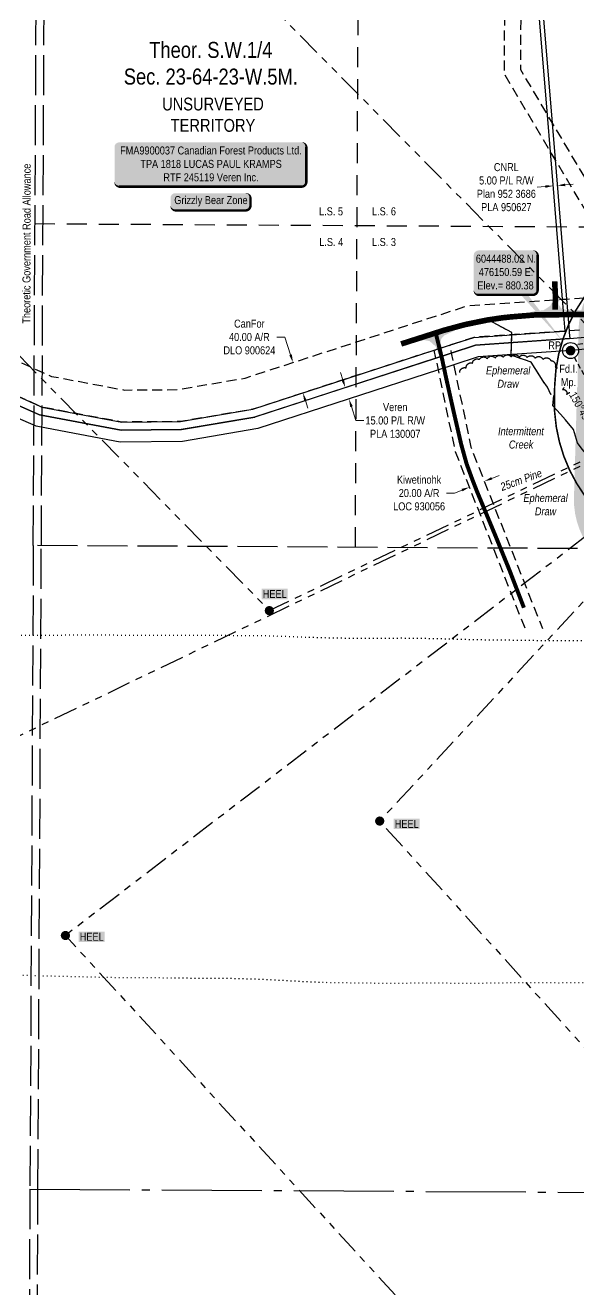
# Model space of a CAD drawing. Header units: inches. Extents: x 464475 to 485921, y 6038951 to 6050475.
# Drawn here: x 475469 to 476161, y 6043315 to 6044894 of the extents above; entities that cross this region are included whole.
import ezdxf
from ezdxf.enums import TextEntityAlignment as Align

# ---------------------------------------------------------------- set-up
doc = ezdxf.new("R2010")
doc.units = ezdxf.units.IN
doc.header["$LTSCALE"] = 5
for name, pattern in [('0', [1, 1, 0]), ('foc-ACCESSROAD', [3.75, 2.5, -1.25]), ('foc-BUFFER', [16.75, 15, -1.75]), ('foc-DOT', [1, 0.2, -0.8]), ('foc-DRILLPATH', [14.75, 6, -1.75, 1.75, -1.75, 1.75, -1.75]), ('foc-LSD', [8, 5, -3]), ('foc-QUARTERLINE', [33, 25, -3, 2, -3]), ('foc-TIELINE', [1.875, 1.25, -0.625]), ('foc-TOPO-ephemeral', [6.25, 3.125, -0.625, 0.625, -0.625, 0.625, -0.625]), ('foc-UNSURVEYED', [12.5, 10, -2.5]), ('UG_PIPE', [1.875, 1.25, -0.625])]:
    doc.linetypes.add(name, pattern=pattern)
for name, color, linetype in [('35', 37, 'Continuous'), ('AS-DRILL', 8, 'foc-DOT'), ('AS-PIPE-UG', 44, 'UG_PIPE'), ('AS-ROADS', 254, 'Continuous'), ('AS-SURFACE IMPACT', 7, 'Continuous'), ('AS-WILDLIFE-BLOCK', 131, 'Continuous'), ('AUX-BUFFER', 7, 'foc-BUFFER'), ('C-RW', 13, 'Continuous'), ('C-SYMBOL', 7, 'Continuous'), ('DETAIL-T', 7, 'Continuous'), ('F-AR', 190, 'foc-ACCESSROAD'), ('F-RW', 190, 'Continuous'), ('L-BD', 7, 'Continuous'), ('L-MON', 1, 'Continuous'), ('L-QSEC', 8, 'foc-QUARTERLINE'), ('L-ROAD-T', 7, 'Continuous'), ('L-SECTION-LSD', 7, 'foc-LSD'), ('L-TIE', 7, 'foc-TIELINE'), ('L-UNS-T', 3, 'Continuous'), ('L-USEC', 7, 'foc-UNSURVEYED'), ('P-BUFFER-H 30m', 51, 'Continuous'), ('P-PDRILLPATH', 12, 'foc-DRILLPATH'), ('T-BUSH', 110, '0'), ('T-BUSH-T', 110, 'Continuous'), ('T-CREEK', 160, 'Continuous'), ('T-DRAW', 143, 'foc-TOPO-ephemeral'), ('T-WATER-T', 170, 'Continuous')]:
    doc.layers.add(name, color=color, linetype=linetype)
doc.layers.add('C-RW-T', color=13, linetype='Continuous', lineweight=9)
doc.layers.add('F-AR-T', color=190, linetype='Continuous', lineweight=9)
doc.styles.add('100L', font='ARIALN.TTF', dxfattribs={"height": 11})
doc.styles.add('175L', font='ARIALN.TTF', dxfattribs={"height": 20})
doc.styles.add('80', font='ARIALN.TTF', dxfattribs={"height": 10})
doc.styles.add('80CG', font='ARIALN.TTF', dxfattribs={"height": 10})
doc.styles.add('80L', font='ARIALN.TTF', dxfattribs={"height": 10})
doc.styles.add('foc-LtypeFont', font='ARIALN.TTF', dxfattribs={"height": 7.349999999999999})
doc.linetypes.add('foc-TOPO-flowdirection-NOLINE', pattern='A,0,[">",foc-LtypeFont,S=0.3,R=0,X=0,Y=-0.945],-20,[">",foc-LtypeFont,S=0.3,R=0,X=0,Y=-0.945],0', length=20)
doc.dimstyles.new('Compass 5 000', dxfattribs={"dimscale": 5, "dimtxt": 9, "dimasz": 2, "dimexe": 0.2, "dimexo": 0.0625, "dimgap": 0.5, "dimtad": 0, "dimtih": 1, "dimtoh": 1, "dimzin": 0, "dimdsep": 46, "dimtxsty": '80CG', "dimcen": 0.1, "dimse1": 1, "dimse2": 1, "dimclrd": 256, "dimclrt": 256, "dimaunit": 1, "dimadec": 4, "dimazin": 0, "dimtfac": 0.06, "dimtofl": 0, "dimtmove": 0, "dimatfit": 1, "dimfxl": 0.2, "dimtolj": 1, "dimtzin": 0, "dimlwd": -1, "dimarcsym": 0})

# ---------------------------------------------------------------- blocks, each defined once
blk = doc.blocks.new('fdia')
at = {"color": 255, "const_width": 1}
blk.add_lwpolyline([(-0.5, 0, 1), (0.5, 0, 1)], format="xyb", close=True, dxfattribs=at)
blk = doc.blocks.new('Fdiaa')
blk.add_blockref('fdia', (0, 0))
blk = doc.blocks.new('fdib')
at = {"color": 1, "const_width": 1.6}
blk.add_lwpolyline([(-0.3999999999996362, 0, 0.9999999999999998), (0.3999999999996362, 0, 1)], format="xyb", close=True, dxfattribs=at)
at = {"color": 1}
blk.add_circle((0, 0), 0.8, dxfattribs=at)
blk = doc.blocks.new('Fdibb')
blk.add_blockref('fdib', (0, 0))
blk = doc.blocks.new('fdicc')
for name in ['Fdibb', 'Fdiaa']:
    blk.add_blockref(name, (0, 0))
blk = doc.blocks.new('FDI')
blk.add_blockref('fdicc', (0, 0))
blk = doc.blocks.new('*D370')
at = {"layer": 'C-RW-T', "transparency": 16777216}
for p, q in [((475865.8187443346, 6044451.309579968), (475862.7292954696, 6044460.820379392)), ((475876.6343859127, 6044418.013868597), (475882.2711579676, 6044400.661191546)), ((475882.2711579676, 6044400.661191546), (475892.2711579674, 6044400.661191546))]:
    blk.add_line(p, q, dxfattribs=at)
for points in [[(475867.4038775719, 6044451.824488112), (475864.2336110973, 6044450.794671823), (475868.9081931997, 6044441.798780542)], [(475878.21951915, 6044418.528776742), (475875.0492526754, 6044417.498960453), (475873.5449370474, 6044427.524668023)]]:
    blk.add_solid(points, dxfattribs=at)
at = {"layer": 'C-RW-T', "transparency": 16777216, "insert": (475931.3571061254, 6044400.661191545), "char_height": 10, "attachment_point": 5, "style": '80CG'}
blk.add_mtext('\\A1;Veren\\P15.00 P/L R/W\\PPLA 130007', dxfattribs=at)
blk = doc.blocks.new('*U505')
h = blk.add_hatch(color=255)
edge = h.paths.add_edge_path()
edge.add_line((-114, -28.5), (114, -28.5))
edge.add_arc((114, -22.5), 6, 270, 360)
edge.add_line((120, -22.5), (120, 21))
edge.add_arc((114, 21), 6, 0, 90)
edge.add_line((114, 27), (-114, 27))
edge.add_arc((-114, 21), 6, 90, 180)
edge.add_line((-120, 21), (-120, -22.5))
edge.add_arc((-114, -22.5), 6, 180, 270)
at = {"color": 44, "flags": 128}
blk.add_lwpolyline([(-114, -28.5, 3, 3, 0), (114, -28.5, 3, 3, 0.414213562373095), (120, -22.5, 3, 3, 0), (120, 21, 3, 0, 0.414213562373095), (114, 27, 0, 0, 0), (-114, 27, 0, 0, 0.414213562373095), (-120, 21, 0, 0, 0), (-120, -22.5, 0, 3, 0.414213562373095)], format="xyseb", close=True, dxfattribs=at)
at = {"color": 44, "style": '80'}
blk.add_attdef('ENTER_TEXT_001', (-35.34788540245567, -4.996589358799453), '', height=10, dxfattribs=at)
blk = doc.blocks.new('*D372')
at = {"layer": 'F-AR-T', "transparency": 16777216}
for p, q in [((475793.2504371759, 6044504.937605921), (475783.2504371761, 6044504.937605921)), ((475800.4932194056, 6044482.638010148), (475793.2504371759, 6044504.937605921)), ((475819.0220148764, 6044425.59022988), (475822.1111062968, 6044416.079314351))]:
    blk.add_line(p, q, dxfattribs=at)
for points in [[(475802.078371994, 6044483.152858717), (475798.9080668178, 6044482.123161578), (475803.5823108261, 6044473.127094619)], [(475820.6071674647, 6044426.105078449), (475817.4368622885, 6044425.07538131), (475815.9329234562, 6044435.101145409)]]:
    blk.add_solid(points, dxfattribs=at)
at = {"layer": 'F-AR-T', "transparency": 16777216, "insert": (475748.9803143926, 6044504.937605922), "char_height": 10, "attachment_point": 5, "style": '80CG'}
blk.add_mtext('\\A1;CanFor\\P40.00 A/R\\PDLO 900624', dxfattribs=at)
blk = doc.blocks.new('*D373')
at = {"layer": 'F-AR-T', "transparency": 16777216}
for p, q in [((476052.0979550732, 6044328.396860996), (476061.3993410673, 6044332.068947405)), ((476005.5054343622, 6044310.002638662), (475995.505434362, 6044310.002638662)), ((476014.89123144, 6044313.708049651), (476005.5054343622, 6044310.002638662))]:
    blk.add_line(p, q, dxfattribs=at)
for points in [[(476051.4859406718, 6044329.947091995), (476052.7099694747, 6044326.846629998), (476042.7965690787, 6044324.724774589)], [(476014.2792170385, 6044315.25828065), (476015.5032458415, 6044312.157818652), (476024.1926174345, 6044317.380136059)]]:
    blk.add_solid(points, dxfattribs=at)
at = {"layer": 'F-AR-T', "transparency": 16777216, "insert": (475961.2046158083, 6044310.002638662), "char_height": 10, "attachment_point": 5, "style": '80CG'}
blk.add_mtext('\\A1;Kiwetinohk\\P20.00 A/R\\PLOC 930056', dxfattribs=at)
blk = doc.blocks.new('*D375')
at = {"layer": 'F-AR-T', "transparency": 16777216}
for p, q in [((476118.9932649586, 6044692.950359141), (476109.026880845, 6044692.131098681)), ((476143.9098221657, 6044694.998559358), (476153.8762062793, 6044695.817819817))]:
    blk.add_line(p, q, dxfattribs=at)
for points in [[(476118.8567215487, 6044694.61142316), (476119.1298083686, 6044691.289295122), (476128.9596490721, 6044693.7696196)], [(476143.7732787558, 6044696.659623377), (476144.0463655757, 6044693.337495339), (476133.9434380522, 6044694.179298898)]]:
    blk.add_solid(points, dxfattribs=at)
at = {"layer": 'F-AR-T', "transparency": 16777216, "insert": (476070.2922287303, 6044692.13109868), "char_height": 10, "attachment_point": 5, "style": '80CG'}
blk.add_mtext('\\A1;CNRL\\P5.00 P/L R/W\\PPlan 952 3686\\PPLA 950627', dxfattribs=at)
blk = doc.blocks.new('*U507')
h = blk.add_hatch(color=255)
edge = h.paths.add_edge_path()
edge.add_line((-43.99999999999999, -11.5), (43.99999999999999, -11.5))
edge.add_arc((43.99999999999999, -5.5), 6, 270, 360)
edge.add_line((49.99999999999999, -5.5), (49.99999999999999, 4))
edge.add_arc((43.99999999999999, 4), 6, 0, 90)
edge.add_line((43.99999999999999, 10), (-43.99999999999999, 10))
edge.add_arc((-43.99999999999999, 4), 6, 90, 180)
edge.add_line((-49.99999999999999, 4), (-49.99999999999999, -5.5))
edge.add_arc((-43.99999999999999, -5.5), 6, 180, 270)
at = {"color": 131, "flags": 128}
blk.add_lwpolyline([(-43.99999999999999, -11.5, 3, 3, 0), (43.99999999999999, -11.5, 3, 3, 0.414213562373095), (49.99999999999999, -5.5, 3, 3, 0), (49.99999999999999, 4, 3, 0, 0.414213562373095), (43.99999999999999, 10, 0, 0, 0), (-43.99999999999999, 10, 0, 0, 0.414213562373095), (-49.99999999999999, 4, 0, 0, 0), (-49.99999999999999, -5.5, 0, 3, 0.414213562373095)], format="xyseb", close=True, dxfattribs=at)
at = {"color": 131, "style": '80'}
blk.add_attdef('ENTER_TEXT_001', (-35.34788540245567, -4.996589358799453), '', height=10, dxfattribs=at)
blk = doc.blocks.new('*U453')
at = {"layer": '35', "color": 3}
blk.add_circle((0, 0), 10, dxfattribs=at)
at = {"layer": '35', "color": 3, "style": '80'}
blk.add_attdef('RP_001', (-27.8237004222448, 1.426342296129985), '', height=10, dxfattribs=at)
blk = doc.blocks.new('*U499')
h = blk.add_hatch(color=254)
edge = h.paths.add_edge_path()
edge.add_line((-33.99999999999998, -28.5), (33.99999999999998, -28.5))
edge.add_arc((33.99999999999999, -22.49999999999999), 6.000000000000007, 269.9999999999999, 359.9999999999999)
edge.add_line((39.99999999999999, -22.5), (39.99999999999999, 21))
edge.add_arc((33.99999999999999, 20.99999999999999), 6.000000000000007, 6.785183320455494e-14, 90.00000000000006)
edge.add_line((33.99999999999998, 27), (-33.99999999999998, 27))
edge.add_arc((-33.99999999999999, 20.99999999999999), 6.000000000000007, 89.99999999999993, 179.9999999999999)
edge.add_line((-39.99999999999999, 21), (-39.99999999999999, -22.5))
edge.add_arc((-33.99999999999999, -22.49999999999999), 6.000000000000007, 180.0000000000001, 270.0000000000001)
at = {"color": 1, "flags": 128}
blk.add_lwpolyline([(-33.99999999999998, -28.5, 3, 3, 0), (33.99999999999998, -28.5, 3, 3, 0.4142135623730951), (39.99999999999999, -22.5, 3, 3, 0), (39.99999999999999, 21, 3, 0, 0.4142135623730951), (33.99999999999998, 27, 0, 0, 0), (-33.99999999999998, 27, 0, 0, 0.4142135623730951), (-39.99999999999999, 21, 0, 0, 0), (-39.99999999999999, -22.5, 0, 3, 0.4142135623730951)], format="xyseb", close=True, dxfattribs=at)
blk.add_lwpolyline([(73.06175848376715, -88.43771361316223, 0, 10, 0), (0, 0, 5, 5, 0)], format="xyseb", dxfattribs=at)
at = {"color": 1, "style": '80'}
blk.add_attdef('ENTER_TEXT_001', (-35.98567530695772, -4.996589358799454), '', height=10, dxfattribs=at)
blk = doc.blocks.new('plbh')
at = {"layer": 'L-MON'}
h = blk.add_hatch(color=255, dxfattribs=at)
h.dxf.hatch_style = 1
edge = h.paths.add_edge_path()
edge.add_arc((0, 0), 1.16, 0, 360)
h = blk.add_hatch(color=256, dxfattribs=at)
h.dxf.hatch_style = 1
h.paths.add_polyline_path([(-0.96, 0, 1), (0.96, 0, 1)])
h.paths.add_polyline_path([(0.91, 0, -1), (-0.91, 0, -1)], flags=16)
h.paths.add_polyline_path([(0.4500000000000002, 0, -1), (-0.4500000000000001, 0, -1)], flags=0)
h = blk.add_hatch(color=256, dxfattribs=at)
h.dxf.hatch_style = 1
h.paths.add_polyline_path([(-0.4500000000000002, 0, 1), (0.4500000000000001, 0, 1)])
h.paths.add_polyline_path([(0.4000000000000002, 0, -1), (-0.4000000000000002, 0, -1)], flags=16)
at = {"layer": 'L-MON', "color": 240}
for radius in [0.96, 0.91, 0.4500000000000001, 0.4000000000000002]:
    blk.add_circle((0, 0), radius, dxfattribs=at)

msp = doc.modelspace()

# ---------------------------------------------------------------- hatches: boundary and pattern name
at = {"layer": 'AS-ROADS'}
h = msp.add_hatch(color=256, dxfattribs=at)
h.dxf.hatch_style = 1
h.paths.add_polyline_path([(476098.2528267656, 6044535.339267822), (476107.098, 6044537.694999979), (476116.613, 6044538.267), (476125.201, 6044543.951), (476128.751, 6044550.704), (476135.325, 6044554.526), (476135.76, 6044545.617), (476139.063, 6044540.324999979), (476143.622, 6044539.251), (476165.194, 6044538.282999978), (476183.7639118115, 6044536.017316025), (476119.6901079204, 6044533.132720061)])
h = msp.add_hatch(color=256, dxfattribs=at)
h.dxf.hatch_style = 1
h.paths.add_polyline_path([(475954.75, 6044497.633), (475967.074, 6044501.177), (475974.245, 6044499.916), (475981.832, 6044493.251), (475986.147, 6044482.093), (475987.467, 6044476.735999978), (475990.4093117837, 6044484.283316771), (475989.441, 6044492.758), (475988.02, 6044497.424), (475988.966, 6044502.786), (475992.705, 6044506.976), (476004.072, 6044512.246), (476010.1796103648, 6044515.742471095), (475951.118978244, 6044498.63052767)])
at = {"layer": 'P-BUFFER-H 30m'}
h = msp.add_hatch(color=256, dxfattribs=at)
h.dxf.hatch_style = 1
edge = h.paths.add_edge_path()
edge.add_line((476315.8098969925, 6044199.678129376), (476251.9371467253, 6044201.492806457))
edge.add_arc((476254.7755773684, 6044301.399491522), 99.94699799972099, 178.372617805173, 268.3726178042339, ccw=False)
edge.add_line((476154.8688923033, 6044304.237922164), (476160.428853823, 6044499.936670767))
edge.add_line((476160.428853823, 6044499.936670766), (476160.6818453042, 6044514.249658394))
edge.add_arc((476260.6132337963, 6044512.4833053), 99.94699800001408, 88.13414105904133, 178.9873648191647, ccw=False)
edge.add_line((476263.8674706959, 6044612.377310882), (476516.541962985, 6044604.145959544))
edge.add_line((476516.5419629849, 6044604.145959544), (476524.8469642117, 6044603.926052311))
edge.add_arc((476522.2014056884, 6044504.014073904), 99.94699800041907, -1.6273821953623155, 88.48322564061868, ccw=False)
edge.add_line((476622.1080907534, 6044501.175643261), (476616.1406022142, 6044291.132815585))
edge.add_line((476616.1406022143, 6044291.132815586), (476613.8982420065, 6044212.206534385))
edge.add_arc((476513.9915569414, 6044215.044965027), 99.94699799999194, 268.3726178046673, 358.3726178046387, ccw=False)
edge.add_line((476511.153126299, 6044115.138279952), (476411.2464412337, 6044117.976710594))
edge.add_arc((476414.0848718761, 6044217.883395669), 99.9469979996995, 190.4949700509114, 268.3726178046673, ccw=False)

# ---------------------------------------------------------------- linework, layer by layer
at = {"layer": 'AS-DRILL', "flags": 128}
for points in [[(477200.6473924625, 6043923.075276169), (477200.6473924625, 6043923.075276169), (477200.6174747183, 6043923.095455142), (477200.5976843565, 6043923.135501179), (477200.6377656979, 6043923.155329436), (477200.7279699349, 6043923.184809851), (477200.8984728459, 6043923.294004264), (477201.0593780197, 6043923.463222735), (477201.0297964039, 6043923.563405062), (477200.8401046635, 6043923.614316863), (477200.8300770687, 6043923.614367096), (477200.640871989, 6043923.775325133), (477200.5415706613, 6043923.905789118), (477200.5315932408, 6043923.915853646), (477200.1032247373, 6043924.248034587), (477199.5237568621, 6043924.340846241), (477199.2129770163, 6043924.202533659), (477199.1237529513, 6043924.342850443), (477198.9755815466, 6043924.713685725), (477198.7461948884, 6043924.834787011), (477198.4460080056, 6043924.796344259), (477198.1958296903, 6043924.757650941), (477197.945836457, 6043924.768806861), (477198.3455398174, 6043924.706828091), (477198.6253353506, 6043924.665367974), (477199.3449657852, 6043924.591771728), (477199.994947843, 6043924.588515054), (477200.154986635, 6043924.597727756), (477200.535952216, 6043924.785872727), (477200.8473195363, 6043925.054371465), (477201.5789665204, 6043925.390643844), (477201.9894489045, 6043925.478606936), (477202.0290435962, 6043925.38838899), (477202.4177170884, 6043925.126397595), (477202.4669597048, 6043924.986169896), (477202.2163806319, 6043924.867473324), (477202.2157295374, 6043924.73751012), (477202.6356737332, 6043924.725391748), (477202.9358104148, 6043924.753820488), (477202.9454372161, 6043924.673767226), (477202.9048553304, 6043924.554018604), (477202.6039521319, 6043924.385501421), (477202.4541416105, 6043924.416295555), (477202.685331122, 6043924.655041203), (477203.1566869271, 6043924.922738601), (477203.377012139, 6043924.981610822), (477203.7572618086, 6043925.039793181), (477203.8272608644, 6043925.039442515), (477203.997326666, 6043925.048493843), (477204.0272951354, 6043925.038440458), (477203.9873141593, 6043925.03864074), (477203.9172147711, 6043925.018962823), (477203.857028114, 6043924.989220707), (477203.7472342185, 6043925.039843415), (477203.5085857805, 6043925.300971859), (477203.1212645469, 6043925.83290385), (477203.0615790173, 6043925.903193363), (477202.5650794805, 6043926.59568243), (477201.8096118825, 6043927.509455014), (477200.8046181877, 6043928.514608736), (477199.4601576713, 6043929.621275132), (477197.8560436541, 6043930.799344779), (477196.0022889223, 6043932.058671026), (477193.9490316426, 6043933.399002932), (477191.6566626405, 6043934.920462127), (477189.0958164541, 6043936.753273924), (477186.3261645439, 6043938.837163681), (477183.9054715285, 6043940.699430706), (477183.3475865472, 6043941.12217095), (477180.2396430502, 6043943.527780851), (477177.0821811725, 6043946.043578671), (477173.9052844011, 6043948.669524859), (477170.6988752323, 6043951.395655505), (477167.502497435, 6043954.121738109), (477164.2957591699, 6043956.767869934), (477161.1486293907, 6043959.353617655), (477158.3601323341, 6043961.647590813), (477157.9717008502, 6043961.969560784), (477154.5760730158, 6043964.836633807), (477151.0220900935, 6043968.054457109), (477150.5642779901, 6043968.486713497), (477147.4494422206, 6043971.522406673), (477143.857297572, 6043975.100505704), (477140.1653217602, 6043978.689012409), (477136.233159845, 6043982.268714419), (477131.9313252402, 6043985.910364883), (477127.299913325, 6043989.623555304), (477122.3187059669, 6043993.388581805), (477117.0177212463, 6043997.205183336), (477111.4075554059, 6044001.173341855), (477105.5682568189, 6044005.322699409), (477099.4997397511, 6044009.623102426), (477093.2819664079, 6044014.074260584), (477087.0846995451, 6044018.625469527), (477080.8476513345, 6044023.226737564), (477074.4705708792, 6044027.818816509), (477071.7600892705, 6044029.722328481), (477067.9133764674, 6044032.3816573), (477061.2263146079, 6044036.975205959), (477054.9577372143, 6044041.266663182), (477054.4494157209, 6044041.609164481), (477050.8616125752, 6044044.047216225), (477047.6024471375, 6044046.213554309), (477040.5343490369, 6044050.608987419), (477033.1449340205, 6044054.736105785), (477025.4245271444, 6044058.664839075), (477017.4634038656, 6044062.464723554), (477009.3724932024, 6044066.285306914), (477001.1416389297, 6044070.126641186), (476997.8591251903, 6044071.633174796), (476992.7405852979, 6044073.928792838), (476984.1490899905, 6044077.64190374), (476976.3051533102, 6044080.871217944), (476975.3869907458, 6044081.235830974), (476966.4638955428, 6044084.640536321), (476957.4002276077, 6044087.916115851), (476943.7447767677, 6044092.854581152), (476931.5370229098, 6044097.325746701), (476919.8084937565, 6044101.634615551), (476910.7450659441, 6044104.969929577), (476901.6716760835, 6044108.315549434), (476892.5580652762, 6044111.611207743), (476883.3434525956, 6044114.697425854), (476874.017134923, 6044117.454195469), (476864.5891513615, 6044119.871451664), (476855.0495099752, 6044121.969274973), (476845.4982354209, 6044123.737142551), (476835.8855878589, 6044125.215365853), (476826.4110398923, 6044126.332827545), (476816.7641068195, 6044126.971156577), (476807.1046650993, 6044127.109510028), (476797.4637995165, 6044126.957812427), (476787.8427183993, 6044126.765976131), (476768.5707410157, 6044126.422574968), (476749.2891035186, 6044126.139169513), (476730.0182943558, 6044126.025703898), (476710.7084630812, 6044126.112476801), (476691.4187369393, 6044126.209131937), (476672.128651606, 6044126.235768835), (476652.8381928817, 6044126.202402114), (476633.5776089964, 6044126.128905541), (476614.2676848411, 6044126.185599435), (476595.0084222055, 6044126.382095874), (476575.6896930075, 6044126.688917497), (476556.4820227347, 6044127.205220771), (476537.1849879682, 6044127.841795493), (476518.0083090136, 6044128.557947411), (476498.7509018216, 6044129.124490106), (476479.4613361198, 6044129.251085249), (476460.1792111301, 6044128.877663571), (476440.9052580792, 6044128.134187814), (476421.6613148496, 6044127.390638142), (476402.3778389667, 6044126.74729783), (476383.2047462895, 6044126.183248916), (476363.9318435276, 6044125.659857418), (476344.6698461436, 6044125.30640448), (476325.4088722821, 6044125.16288833), (476306.1582354339, 6044125.079264668), (476286.8764862615, 6044124.785912682), (476267.573569128, 6044124.242611366), (476248.2914585683, 6044123.869196977), (476228.981352422, 6044123.896036493), (476209.7331879162, 6044124.312423008), (476190.4956687884, 6044124.858801988), (476171.2073734427, 6044125.245406543), (476151.9481020443, 6044125.441997956), (476132.6880033968, 6044125.468427701), (476113.3880700901, 6044125.535095045), (476094.1390883591, 6044125.781504847), (476074.8302845539, 6044126.068257602), (476055.5612102766, 6044126.294795866), (476036.2921247332, 6044126.531319102), (476017.0240825095, 6044126.977890436), (475997.7468721453, 6044127.574587642), (475978.4888099362, 6044128.011032455), (475959.2101268438, 6044128.327604258), (475939.941061651, 6044128.554187096), (475920.6904516974, 6044128.490554078), (475901.4292131164, 6044128.277062857), (475882.1693679978, 6044128.363637615), (475862.9003965015, 6044128.620144824), (475853.2710308892, 6044128.768375356), (475843.6518940152, 6044128.966644787), (475834.0331283347, 6044129.234700744), (475824.4247523171, 6044129.582949627), (475814.7962277323, 6044129.901170943), (475805.2177106844, 6044130.219146737), (475795.589560755, 6044130.6073974), (475786.0212631237, 6044130.985335397), (475776.4729259691, 6044131.33314356), (475766.8838540945, 6044131.551221882), (475757.3043946312, 6044131.679138102), (475747.6845839167, 6044131.737410134), (475738.0746823424, 6044131.785635101), (475728.4749670151, 6044131.863647187), (475718.8452351135, 6044131.941839701), (475709.2054768303, 6044132.020217392), (475699.5956278982, 6044132.07831537), (475689.9658012377, 6044132.126637073), (475680.3558565732, 6044132.154732496), (475670.7056543992, 6044132.143116456), (475661.1154313316, 6044132.121074217), (475651.4650679511, 6044132.079456134), (475641.8745879714, 6044131.997479676), (475632.2339291938, 6044131.895763007), (475622.6237047218, 6044131.884034838), (475612.9841159789, 6044131.982199514), (475603.3446244691, 6044132.110539074), (475593.7849952768, 6044132.208426994), (475584.1953068149, 6044132.28646715), (475574.5453706127, 6044132.324903912), (475564.9353701404, 6044132.343006264), (475555.3053581997, 6044132.381265563), (475549.7255220981, 6044132.419256166), (475530.4452713245, 6044132.415740453), (475511.2341127755, 6044132.232117395), (475492.0030577409, 6044132.078392489), (475472.8120986175, 6044131.934547288), (475453.5415995246, 6044131.881120697), (475434.261233763, 6044131.857761418), (475415.0210615634, 6044131.874102405), (475395.7916623253, 6044132.04046256), (475376.5523986567, 6044132.236889808), (475357.302858588, 6044132.363352038), (475338.0327218733, 6044132.389861604), (475318.7721229964, 6044132.326269862), (475299.4813643514, 6044132.21296175), (475280.2306805882, 6044132.12933888), (475260.9503053764, 6044132.106046325), (475241.6697203371, 6044132.032541172), (475222.3692978347, 6044131.999284032), (475203.0996977832, 6044132.125840195), (475183.8202888432, 6044132.292478494), (475164.5406614051, 6044132.419030099), (475145.2608808647, 6044132.505717191), (475125.9802885855, 6044132.432145884), (475106.6990394144, 6044132.238818727), (475087.4081532228, 6044132.105490958), (475068.1281488222, 6044132.152113937), (475048.8589180649, 6044132.358547712), (475029.5798914019, 6044132.59527187), (475010.3305522207, 6044132.771715916), (474991.0507561839, 6044132.868180891), (474971.7608882797, 6044132.944865062), (474952.4913400846, 6044133.081495372), (474933.1815271942, 6044133.178259498), (474913.9212523539, 6044133.15465748), (474894.6405914457, 6044133.071273233), (474875.3699462882, 6044132.99781868), (474856.1393431109, 6044132.924113184), (474836.8878735092, 6044132.680578977), (474817.6465846954, 6044132.477016924), (474798.3567723306, 6044132.553656949), (474779.0767558722, 6044132.600280697), (474759.8061094516, 6044132.516855825), (474740.5465708384, 6044132.663341274), (474721.2872081224, 6044132.829825162), (474702.0080599648, 6044133.056365544), (474684.7400362261, 6044133.49289823), (474667.751730467, 6044133.868074251)], [(477207.7085307142, 6043924.931539255), (477207.7085307142, 6043924.931539255), (477207.7085307142, 6043924.931539255), (477207.7085307142, 6043924.931539255), (477207.6984529649, 6043924.921575192), (477206.9860450206, 6043924.435098653), (477206.1630415117, 6043923.839238808), (477205.6600151158, 6043923.241776309), (477205.456389148, 6043922.512847657), (477205.3353793133, 6043922.313385573), (477205.1382650336, 6043922.884422771), (477204.8250999802, 6043924.245965917), (477204.8511870518, 6043925.475843203), (477205.253044115, 6043925.843811803), (477205.7548184579, 6043926.191362139), (477205.8651490395, 6043926.260799989), (477206.1559240812, 6043926.409339032), (477206.3565445749, 6043926.538300604), (477206.51734911, 6043926.687490692), (477206.8489922917, 6043927.025878782), (477207.1800486063, 6043927.234192098), (477207.6009946298, 6043927.422137402), (477207.6009946298, 6043927.422137402), (477207.8922053089, 6043927.670597226), (477208.1433999409, 6043927.899339679), (477208.534127736, 6043928.047489542), (477208.6243318242, 6043928.076970105), (477209.3453639604, 6043928.283330425), (477210.2567892424, 6043928.578868205), (477210.3269387001, 6043928.608560508), (477210.9879636498, 6043928.795192529), (477211.4782925819, 6043928.87274207), (477212.518965447, 6043928.997497162), (477213.0793580173, 6043929.074696027), (477213.5095650355, 6043929.122503227), (477213.6996863834, 6043929.131565764), (477214.0496166539, 6043929.129813564), (477214.0896622874, 6043929.129613046), (477214.1396061165, 6043929.129362966), (477214.3086711006, 6043928.938573997), (477214.3769674539, 6043928.598182783), (477214.3960564626, 6043928.418048044), (477214.4545905133, 6043928.117763864), (477214.4832569398, 6043927.847672869), (477214.4827059238, 6043927.73762697), (477214.3100717266, 6043927.228528793), (477213.8970508373, 6043926.620600177), (477213.3829607859, 6043925.803094915), (477212.827337816, 6043924.67590334), (477212.1804584252, 6043923.309153687), (477211.4223966225, 6043921.702945788), (477210.5334118649, 6043919.907339979), (477209.6144082865, 6043918.111884676), (477208.7859448615, 6043916.426024768), (477207.9670932057, 6043914.670126363), (477207.017132603, 6043912.674869676), (477205.845742869, 6043910.400649053), (477204.4329841713, 6043907.857801626), (477203.1315561601, 6043905.584233103), (477202.7884810386, 6043904.965940552), (477201.0325926538, 6043901.794676114), (477199.2760361526, 6043898.503463768), (477197.4794602331, 6043895.192423565), (477195.5727860093, 6043891.871921242), (477193.6964279208, 6043888.611243755), (477191.8198312659, 6043885.290592264), (477189.801714296, 6043881.680674376), (477188.7419441658, 6043879.736044608), (477187.6721091801, 6043877.771325189), (477185.2811378781, 6043873.59322861), (477182.9010424196, 6043869.58510336), (477182.6790594974, 6043869.196205738), (477182.5782036812, 6043869.016783554), (477179.9361882689, 6043864.629865757), (477177.1027549314, 6043859.964058766), (477174.1185493871, 6043855.138888436), (477170.8628595966, 6043850.015090902), (477167.375249839, 6043844.522477729), (477163.6165685268, 6043838.801226932), (477159.547520967, 6043833.001643182), (477155.1182164106, 6043827.173716639), (477150.4291691423, 6043821.377142161), (477145.7205058341, 6043815.67057929), (477140.9125800389, 6043810.10472339), (477135.7854596367, 6043804.700263764), (477130.3687476267, 6043799.387284745), (477124.6424168235, 6043794.145970228), (477118.6566767735, 6043789.015904533), (477112.4010320586, 6043783.917136428), (477106.8394981811, 6043779.624949944), (477105.8960054543, 6043778.929680078), (477105.4744380566, 6043778.621795287), (477099.0617540128, 6043774.103899764), (477095.2488820398, 6043771.552912959), (477093.7038317248, 6043770.550667726), (477092.0083614596, 6043769.459160623), (477089.0090188088, 6043767.594085668), (477087.374022949, 6043766.602198661), (477084.71615302, 6043765.045524165), (477077.1455003305, 6043760.93340419), (477069.3265094319, 6043757.152582737), (477065.4576136129, 6043755.391827601), (477063.3527895297, 6043754.442375098), (477062.3104879502, 6043753.977612791), (477061.3082695971, 6043753.532677752), (477060.1355598821, 6043753.008486037), (477053.1003053384, 6043749.973719438), (477044.722824042, 6043746.50565049), (477036.1655956912, 6043743.088465311), (477027.4188085072, 6043739.752258061), (477026.6873562683, 6043739.475877162), (477024.1927401756, 6043738.558342748), (477021.2573768584, 6043737.483025049), (477018.5023885912, 6043736.496817938), (477009.4767653609, 6043733.41197151), (477000.3516420766, 6043730.407650807), (476991.2265572615, 6043727.413362667), (476982.0814036939, 6043724.419082979), (476974.7296658742, 6043722.085831471), (476958.5140110072, 6043717.007076861), (476954.056901373, 6043715.599346678), (476944.8019810215, 6043712.645644335), (476935.5176882627, 6043709.822187359), (476926.2850306879, 6043707.308381839), (476916.8733244527, 6043704.995460138), (476907.432350062, 6043702.832701917), (476897.9821137403, 6043700.809991263), (476888.433268478, 6043699.067763011), (476878.8460962255, 6043697.665910046), (476869.2307405231, 6043696.613950521), (476859.5372313078, 6043695.932501614), (476849.8654768979, 6043695.610929807), (476830.6045257308, 6043695.477390246), (476811.3445542773, 6043695.523855135), (476792.0950555412, 6043695.670271014), (476772.8254631281, 6043695.796730516), (476753.5753898709, 6043695.843278114), (476743.9352280899, 6043695.831441924), (476734.315160562, 6043695.839663787), (476724.675152058, 6043695.85791124), (476715.0249622309, 6043695.846298847), (476705.374567159, 6043695.79464979), (476695.7443811801, 6043695.772850069), (476686.1142841585, 6043695.781113902), (476676.4646562815, 6043695.879406564), (476666.8456498996, 6043696.107529225), (476657.2069743482, 6043696.385845831), (476647.5980872468, 6043696.644000927), (476637.9591052472, 6043696.862272621), (476628.3399999575, 6043697.070559386), (476618.7009027506, 6043697.278746656), (476609.0918264303, 6043697.486911317), (476599.4727868607, 6043697.695036232), (476589.8535293494, 6043697.87325024), (476580.2041114037, 6043698.011581609), (476570.5550410633, 6043698.22993675), (476560.926091803, 6043698.448097452), (476551.3167485584, 6043698.616327324), (476541.6877491023, 6043698.824514456), (476532.0388876894, 6043699.082897122), (476522.4099795007, 6043699.321056946), (476512.7505368979, 6043699.459471819), (476503.1704924964, 6043699.487448501), (476493.5299834311, 6043699.395805634), (476483.9289775471, 6043699.223751402), (476474.3176979282, 6043698.991905785), (476464.6966474461, 6043698.810092459), (476455.0661501688, 6043698.728382548), (476445.4360011878, 6043698.726585049), (476435.8761657226, 6043698.784531158), (476426.2860123408, 6043698.772552547), (476416.6855192894, 6043698.700560429), (476407.0650348612, 6043698.628803474), (476397.4250247563, 6043698.647076516), (476387.8554194886, 6043698.755024364), (476378.235958801, 6043698.893183487), (476368.6063918389, 6043698.991357219), (476358.9567048235, 6043699.089767135), (476349.3369456409, 6043699.157887044), (476330.0374537695, 6043699.294611092), (476310.9081046371, 6043699.490396094), (476291.6294770022, 6043699.806879979), (476272.3502260215, 6043700.003496727), (476253.0692658423, 6043699.860043126), (476233.8077853039, 6043699.606520665), (476214.5456750686, 6043699.233130925), (476195.233548201, 6043698.859750479), (476175.9517516571, 6043698.5463805), (476156.7098292914, 6043698.212742896), (476137.4683101787, 6043697.969092953), (476118.1787181688, 6043698.095647483), (476098.8995748499, 6043698.302234073), (476079.6385836137, 6043698.158631326), (476060.3364623599, 6043697.78532549), (476041.0350214957, 6043697.542064586), (476021.7244852892, 6043697.488764917), (476002.4244382684, 6043697.535414876), (475983.115020188, 6043697.682230445), (475963.8648772271, 6043697.70852892), (475944.6638586038, 6043697.55472094), (475925.4930153899, 6043697.430655469), (475906.3134543805, 6043697.56676157), (475887.1844227606, 6043697.812618391), (475868.0054455698, 6043698.058709189), (475848.8365920515, 6043698.3347595), (475829.6691502694, 6043698.900748929), (475810.473700687, 6043699.856868184), (475791.2489835499, 6043700.953205435), (475772.0137671178, 6043701.959548833), (475752.7375096511, 6043702.76612359), (475733.4400091133, 6043703.312737276), (475714.1612457512, 6043703.599288055), (475694.8815226533, 6043703.705886072), (475675.6317652446, 6043703.802279785), (475656.3825313538, 6043704.008689758), (475637.1335770941, 6043704.25512664), (475617.8539614671, 6043704.381745738), (475598.5938001826, 6043704.4080853), (475579.7946147206, 6043704.602280346), (475572.9751877511, 6043704.746479231), (475553.6872085335, 6043705.182976381), (475534.389129309, 6043705.62973544), (475515.111280636, 6043706.096274097), (475495.8434951045, 6043706.592772682), (475476.595650619, 6043707.079230853), (475457.3573083001, 6043707.455558987), (475438.1184392716, 6043707.721922356), (475418.8391455766, 6043707.918483454), (475399.5789999479, 6043707.934871801), (475380.2867024126, 6043707.521556827), (475360.9939127482, 6043707.01819516), (475341.7013992828, 6043706.554860744), (475322.428167364, 6043705.961425406), (475303.1452802703, 6043705.437892204), (475283.883629253, 6043705.144437877), (475264.5921508887, 6043704.910980763), (475245.3298401525, 6043704.497518313), (475226.0672622533, 6043704.023940116), (475206.794270292, 6043703.480509434), (475187.53109285, 6043702.887033974), (475168.2193401642, 6043702.59367454), (475148.9295213783, 6043702.680274606), (475129.6793778205, 6043702.686734315), (475110.3893391337, 6043702.733329372), (475091.1392930297, 6043702.769772734), (475071.8779130396, 6043702.556217834), (475052.6585318595, 6043702.722511616), (475033.4214331827, 6043703.338749389), (475014.2338467842, 6043703.874902652), (474995.0050913335, 6043704.171235804), (474975.8152852961, 6043704.267367097), (474956.6043055432, 6043704.11355401), (474937.3827543849, 6043703.849831158), (474918.1312353259, 6043703.596257931), (474898.8896304549, 6043703.322571018), (474879.6084717943, 6043703.139203686), (474860.3284507785, 6043703.185690633), (474841.0589464905, 6043703.33234689), (474821.788731188, 6043703.338773319), (474802.508219798, 6043703.285362149), (474783.2580493526, 6043703.301744041), (474763.9886630805, 6043703.458295474), (474744.699701946, 6043703.724974944), (474725.440714818, 6043703.971429281), (474706.2112387088, 6043704.137684488), (474687.3418234243, 6043704.282211636), (474670.3724101639, 6043704.457190104)]]:
    msp.add_lwpolyline(points, dxfattribs=at)
at = {"layer": 'AS-PIPE-UG', "flags": 128}
msp.add_lwpolyline([(476159.634, 6044496.197), (476181.217, 6044497.983999979), (476203.568, 6044499.813), (476225.017, 6044501.181), (476247.196, 6044502.639), (476253.148, 6044502.739999979), (476255.776, 6044503.486), (476256.724, 6044505.335), (476256.248, 6044513.058999979), (476256.63, 6044524.661), (476257.226, 6044539.035999979), (476257.235, 6044549.196), (476257.575, 6044553.199), (476259.899, 6044554.515), (476269.276, 6044553.905), (476292.62, 6044552.986), (476313.809, 6044552.901), (476342.919, 6044552.435), (476373.574, 6044551.819999979), (476397.707, 6044551.251999979), (476423.6850000013, 6044550.469), (476454.27, 6044549.184), (476479.742, 6044548.398), (476506.4860000004, 6044547.371), (476533.954, 6044546.749), (476566.525, 6044545.555), (476594.9130000011, 6044544.620999979), (476626.739, 6044544.084), (476658.171, 6044542.897)], dxfattribs=at)
at = {"layer": 'AS-ROADS', "flags": 128}
for points, const_width in [([(476131.209, 6044539.180999978), (476131.768, 6044554.242), (476130.741, 6044574.545)], 6.999999999999963), ([(475938.774, 6044496.288999978), (475992.938, 6044513.569), (476018.299, 6044520.41), (476046.685, 6044526.246), (476066.4920000014, 6044529.116), (476077.6070000014, 6044530.238), (476106.104, 6044532.541), (476165.615, 6044533.115999984), (476191.861, 6044532.765), (476222.231, 6044531.538), (476273.282, 6044529.956), (476318.371, 6044527.614999979), (476352.468, 6044526.465), (476384.143, 6044524.418), (476426.161, 6044523.318999979), (476479.0930000013, 6044521.292), (476515.849, 6044520.83), (476554.619, 6044519.706999979), (476580.686, 6044520.080999979), (476605.773, 6044519.79), (476626.849, 6044519.516), (476662.225, 6044518.995)], 6.999999999999963), ([(475982.0125593293, 6044510.083444744), (475989.755, 6044478.452), (475994.855, 6044454.484), (476003.828, 6044414.3), (476013.819, 6044371.058), (476020.568, 6044346.643), (476027.796, 6044326.919999979), (476033.343, 6044312.632), (476056.059, 6044258.134999978), (476074.74, 6044212.361), (476092.292, 6044166.779)], 4.997349899999977)]:
    msp.add_lwpolyline(points, dxfattribs=dict(at, const_width=const_width))
at = {"layer": 'C-RW'}
for points in [[(475359.9245965088, 6044462.769472684), (475379.2356985263, 6044455.917789588), (475456.6922364598, 6044421.207050348), (475486.7814705095, 6044407.819164797), (475588.7966477866, 6044388.745636708), (475663.7354547117, 6044389.307616772), (475664.069082637, 6044389.337454724), (475755.6485732303, 6044405.034073649), (475756.0079971048, 6044405.123322702), (475982.3133540132, 6044478.630469794), (476001.4483799592, 6044484.845644478), (476031.6567687446, 6044494.659324568), (476149.4266989563, 6044502.964735167), (476250.6054221895, 6044511.829829662), (476251.506, 6044562.78), (476251.506, 6044562.78), (476515.067, 6044554.194), (476928.755, 6044543.24), (477065.4777852868, 6044545.24514289), (477065.4777852868, 6044545.24514289), (477065.4777852868, 6044545.24514289), (477211.0365745189, 6044534.297199363)], [(477210.9874378581, 6044524.27465771), (477065.1681119978, 6044535.244826723), (477065.1681119978, 6044535.244826723), (477065.1681119978, 6044535.244826723), (476928.6959791401, 6044533.24335982), (476514.7720076214, 6044544.203608083), (476261.3198533824, 6044552.460293219), (476260.3507663056, 6044497.634212635), (476260.3507663056, 6044497.634212635), (476150.588, 6044488.016999979), (476035.109, 6044480.19), (476004.5318509368, 6044470.074526428), (475985.396411547, 6044463.858039753), (475759.6165925097, 6044390.516654394), (475665.4054450619, 6044374.354989808), (475587.6255943973, 6044373.734369111), (475486.7010306408, 6044392.584592276), (475482.3354296152, 6044393.399868242), (475456.6063992816, 6044404.904255601), (475373.7409553542, 6044441.957888965), (475359.840818644, 6044446.886580532)]]:
    msp.add_lwpolyline(points, dxfattribs=at)
at = {"layer": 'F-AR', "flags": 128}
for points in [[(476089.857404454, 6045145.03101879), (476089.1893998575, 6045042.771643309), (476087.8581069317, 6044838.995488365), (476121.7522023992, 6044781.959051844), (476127.5786492313, 6044772.155815778), (476252.3889573164, 6044562.755377707), (476258.4659514182, 6044552.551829261), (476251.3288744635, 6044552.751387577), (476234.8156820091, 6044553.212967096), (476131.2560988156, 6044726.826910088), (476125.4374318839, 6044736.61789084), (476067.8513516351, 6044833.518260243), (476069.2001594862, 6045042.886952291), (476069.8586123867, 6045145.147019044)], [(475360.2037459372, 6044515.69156929), (475397.7316103514, 6044502.382285103), (475456.9805974598, 6044475.834790684), (475487.0689627352, 6044462.352941669), (475501.6092295539, 6044455.838012251), (475593.0591969447, 6044438.726702052), (475659.276314377, 6044439.213405401), (475743.6268238556, 6044453.653441017), (476022.0822388965, 6044544.09623462), (476140.6078814014, 6044552.067727031), (476145.614936913, 6044552.274838715), (476180.832606583, 6044554.746511539), (476234.8156788733, 6044553.212366693), (476251.3288483497, 6044552.7463842), (476258.4659180027, 6044552.545424946), (476261.3254437623, 6044552.460056377), (476514.7720076214, 6044544.203608083), (476928.6959791401, 6044533.24335982), (477065.1681119978, 6044535.244826723), (477065.1681119978, 6044535.244826723), (477065.1681119978, 6044535.244826723), (477210.9874378581, 6044524.27465771)], [(477210.7916405525, 6044484.337335556), (477194.3758678115, 6044485.590013853), (477194.3758678115, 6044485.590013853), (477194.3758678115, 6044485.590013853), (477063.929418842, 6044495.243561977), (477063.929418842, 6044495.243561977), (476928.4598956822, 6044493.256799101), (476513.5920378977, 6044504.242040426), (476260.0181586217, 6044512.502690987), (476180.5465978179, 6044515.091627994), (476143.8848803153, 6044512.205583393), (476130.234787114, 6044511.289275014), (476029.7498118224, 6044504.54820375), (475999.3948116144, 6044494.687976709), (475980.2598864067, 6044488.473610926), (475753.2496205913, 6044414.741964173), (475662.8487936939, 6044399.262247546), (475589.5258046024, 6044398.717533388), (475489.6222584947, 6044417.405609733), (475486.8385503899, 6044418.652570526), (475456.7499456723, 6044432.133018155), (475382.8719366152, 6044465.233478971), (475359.9804163545, 6044473.351988347)], [(476093.8062857196, 6044141.05644892), (476055.1712391439, 6044238.911362128), (476006.7352183233, 6044361.599685811), (475985.396411547, 6044463.858039753), (475982.3133619358, 6044478.631970805), (475980.2598864067, 6044488.473610926), (475999.3943462265, 6044494.687979184), (476001.4483873477, 6044484.847045418), (476004.5318509368, 6044470.074526428), (476025.9815316402, 6044367.318931763), (476076.7223933546, 6044238.787307855), (476115.3562640799, 6044140.931346489)]]:
    msp.add_lwpolyline(points, dxfattribs=at)
at = {"layer": 'F-RW'}
for points in [[(476096.8834011209, 6045144.990265458), (476101.9956340396, 6045082.810134895), (476105.2926565605, 6045042.678531596), (476127.5357273799, 6044772.07988751), (476131.2788326692, 6044726.54749474), (476145.614936913, 6044552.274838715), (476148.8713499893, 6044512.53909556), (476148.9439611576, 6044511.652893377), (476149.026705532, 6044510.646653867), (476149.657031254, 6044502.984916449), (476031.6567687446, 6044494.659324568), (476001.4483873477, 6044484.847045418), (475982.3133619358, 6044478.631970805), (475755.649742714, 6044405.013352867), (475663.7352700781, 6044389.273093513), (475588.6357989125, 6044388.714877358), (475486.7811961243, 6044407.768230467), (475456.6922364598, 6044421.207050348), (475379.1527888736, 6044455.948359365), (475359.9245865368, 6044462.767582124)], [(475359.9804163545, 6044473.351988347), (475382.8719366152, 6044465.233478971), (475456.7499456723, 6044432.133018155), (475486.8385503899, 6044418.652570526), (475489.6222584947, 6044417.405609733), (475589.5258046024, 6044398.717533388), (475662.8487936939, 6044399.262247546), (475753.2496205913, 6044414.741964173), (475980.2598864067, 6044488.473610926), (475999.3948116144, 6044494.687976709), (476029.7498118224, 6044504.54820375), (476130.234787114, 6044511.289275014), (476143.8848803153, 6044512.205583393), (476140.6078814014, 6044552.067727031), (476125.4582648226, 6044736.364303562), (476121.7155651135, 6044781.894598729), (476100.2756879083, 6045042.707786417), (476091.8656250942, 6045145.019370381)]]:
    msp.add_lwpolyline(points, dxfattribs=at)
at = {"layer": 'L-QSEC'}
msp.add_line((475474.5904369983, 6043440.547220804), (476245.4095072028, 6043436.068699988), dxfattribs=at)
at = {"layer": 'L-SECTION-LSD', "flags": 128}
for points in [[(475881.5004442683, 6044242.237613781), (475885.666055149, 6045046.266723434)], [(475480.948997231, 6044646.588571916), (476286.2175021854, 6044641.915765299)]]:
    msp.add_lwpolyline(points, dxfattribs=at)
at = {"layer": 'L-TIE'}
msp.add_line((476150.588, 6044488.016999979), (476254.7755773684, 6044301.399491522), dxfattribs=at)
at = {"layer": 'L-USEC'}
for p, q in [((475478.8284879045, 6044244.575214299), (475483.0695622821, 6045048.612497679)), ((475488.8829878971, 6044244.516845685), (475493.1240904098, 6045048.559462822)), ((475478.8317423899, 6044244.585857645), (475474.590493743, 6043440.557980398)), ((476284.1724006319, 6044239.900013295), (475478.8284879047, 6044244.5752143)), ((475484.6408102105, 6043440.488597426), (475488.8818405019, 6044244.516349349)), ((475474.5904938624, 6043440.558003021), (475470.3501386591, 6042636.52800581)), ((475480.4538542481, 6042646.518797131), (475484.6408102105, 6043440.488597426))]:
    msp.add_line(p, q, dxfattribs=at)
at = {"layer": 'P-PDRILLPATH', "flags": 128}
msp.add_lwpolyline([(476405.4078124544, 6044431.733528823), (475911.982, 6043900.247999991), (478449.175, 6041099.618)], dxfattribs=at)
at = {"layer": 'T-BUSH', "flags": 128}
msp.add_lwpolyline([(476011.9551003303, 6044460.439362579, -0.5205670500024242), (476019.9728612265, 6044466.406735058, -0.52056705), (476027.9906221227, 6044472.374107537, -0.52056705), (476036.5264711399, 6044476.988638479, -0.52056705), (476046.479229714, 6044477.903308287, -0.52056705), (476056.4319882881, 6044478.817978094, -0.52056705), (476066.3847468622, 6044479.732647902, -0.52056705), (476076.3426806919, 6044480.403987003, -0.52056705), (476086.3253287179, 6044479.913311467, -0.52056705), (476096.3079767438, 6044479.42263593, -0.52056705), (476106.2594969767, 6044478.633270314, -0.52056705), (476116.1288110315, 6044477.055086491, -0.52056705), (476125.9981250864, 6044475.476902667, -0.52056705), (476131.4159545761, 6044467.111704987, -0.52056705), (476136.7956328068, 6044458.688339495, -0.52056705), (476139.7564296605, 6044449.45900169, -0.52056705), (476140.5043219833, 6044439.492323148, -0.52056705), (476145.9541566687, 6044433.325403654, -0.1893245209959673), (476149.7838704522, 6044435.611466046, -0.1893245209959673)], format="xyb", dxfattribs=at)
at = {"layer": 'T-CREEK', "flags": 128}
msp.add_lwpolyline([(476171.8444000005, 6044360.404599821), (476170.5275, 6044358.778299803), (476164.9815999994, 6044364.868199822), (476159.2051000017, 6044372.937199824), (476154.3681000003, 6044389.486399822), (476144.3594000001, 6044401.373499823), (476138.1318, 6044408.774899805), (476128.5613000003, 6044418.873399822), (476129.7483, 6044431.818199821)], dxfattribs=at)
at = {"layer": 'T-CREEK', "linetype": 'foc-TOPO-flowdirection-NOLINE', "flags": 128}
msp.add_lwpolyline([(476223.5905000004, 6044405.002899823), (476170.5275, 6044358.778299803), (476164.9815999994, 6044364.868199822), (476159.2051000017, 6044372.937199824), (476154.3681000003, 6044389.486399822), (476144.3594000001, 6044401.373499823), (476138.1318, 6044408.774899805), (476128.5613000003, 6044418.873399822), (476129.7483, 6044431.818199821)], dxfattribs=at)
at = {"layer": 'T-DRAW', "linetype": 'foc-TOPO-flowdirection-NOLINE', "flags": 128}
msp.add_lwpolyline([(476125.6943, 6044434.519599821), (476125.9427000002, 6044432.945299821), (476121.7510000006, 6044442.491399804), (476116.4175000004, 6044449.66479982), (476101.3251000008, 6044473.636299822), (476076.4422000002, 6044482.096899821), (476077.2718, 6044510.391699803), (476047.5061780657, 6044526.300905117)], dxfattribs=at)
at = {"layer": 'T-DRAW', "flags": 128}
msp.add_lwpolyline([(476125.6943, 6044434.519599821), (476125.9427000002, 6044432.945299821), (476121.7510000006, 6044442.491399804), (476116.4175000004, 6044449.66479982), (476101.3251000008, 6044473.636299822), (476076.4422000002, 6044482.096899821), (476077.2718, 6044510.391699803), (476061.3072000011, 6044518.924499822)], dxfattribs=at)

# ---------------------------------------------------------------- block references
at = {"layer": 'AS-SURFACE IMPACT'}
ref = msp.add_blockref('*U505', (475700.3078592458, 6044721.248721057), dxfattribs=dict(at, xscale=0.99946998, yscale=0.99946998, zscale=0.99946998))
ref.add_attrib('ENTER_TEXT_001', 'FMA9900037 Canadian Forest Products Ltd.', (475587.3391173045, 6044733.014877995), dxfattribs={"layer": '0', "color": 44, "height": 9.994699799999978, "style": '80'})
ref.add_attrib('ENTER_TEXT_002', 'TPA 1818 LUCAS PAUL KRAMPS', (475612.6565236532, 6044716.179785654), dxfattribs={"layer": '0', "color": 44, "height": 9.994699799999978, "style": '80'})
ref.add_attrib('ENTER_TEXT_003', 'RTF 245119 Veren Inc.', (475641.4850284993, 6044699.481046651), dxfattribs={"layer": '0', "color": 44, "height": 9.994699799999978, "style": '80'})
at = {"layer": 'AS-WILDLIFE-BLOCK'}
ref = msp.add_blockref('*U507', (475700.3901817584, 6044674.643438684), dxfattribs=dict(at, xscale=0.99946998, yscale=0.99946998, zscale=0.99946998))
ref.add_attrib('ENTER_TEXT_001', 'Grizzly Bear Zone', (475655.141325979, 6044671.026666349), dxfattribs={"layer": '0', "color": 131, "height": 9.994699799999978, "style": '80'})
at = {"layer": 'DETAIL-T'}
ref = msp.add_blockref('*U499', (476069.4874464321, 6044586.066545323), dxfattribs=dict(at, xscale=0.99946998, yscale=0.99946998, zscale=0.99946998))
ref.add_attrib('ENTER_TEXT_001', '6044488.02 N.', (476032.2118521916, 6044597.832702261), dxfattribs={"layer": '0', "color": 1, "height": 9.994699799999978, "style": '80'})
ref.add_attrib('ENTER_TEXT_002', '476150.59 E.', (476035.8490775281, 6044581.13396326), dxfattribs={"layer": '0', "color": 1, "height": 9.994699799999978, "style": '80'})
ref.add_attrib('ENTER_TEXT_003', 'Elev.= 880.38', (476034.1173901139, 6044564.435224258), dxfattribs={"layer": '0', "color": 1, "height": 9.994699799999978, "style": '80'})
at = {"layer": 'L-MON'}
for name, p, xscale, yscale, zscale in [('FDI', (476150.588, 6044488.016999979), 4.999999999999959, 4.999999999999959, 4.999999999999959), ('plbh', (475773.961, 6044163.191), 4.997349899999989, 4.997349899999989, 4.997349899999989), ('plbh', (475911.982, 6043900.247999991), 4.997349899999989, 4.997349899999989, 4.997349899999989), ('plbh', (475519.002, 6043757.33), 4.997349899999989, 4.997349899999989, 4.997349899999989)]:
    msp.add_blockref(name, p, dxfattribs=dict(at, xscale=xscale, yscale=yscale, zscale=zscale))

# ---------------------------------------------------------------- texts
at = {"color": 14, "char_height": 9.994699799999985, "attachment_point": 5, "style": '80L', "bg_fill": 1, "box_fill_scale": 1.15, "bg_fill_color": 255, "bg_fill_transparency": 0}
for insert in [(475780.708952847, 6044183.891535112), (475945.785490108, 6043896.685257584), (475551.8620380757, 6043755.681145637)]:
    msp.add_mtext_dynamic_manual_height_columns('HEEL', width=29.58840381991815, gutter_width=47.5, heights=[0], dxfattribs=dict(at, insert=insert))
at = {"layer": 'C-SYMBOL', "color": 3, "insert": (475700.7870884479, 6044873.616579397), "char_height": 19.98939959999985, "width": 215.8699713992729, "attachment_point": 2, "style": '175L'}
msp.add_mtext('Theor. S.W.1/4 \\PSec. 23-64-23-W.5M.', dxfattribs=at)
at = {"layer": 'L-BD', "style": '80L'}
msp.add_text("150°49'30''", height=9.99469979999996, rotation=299.1744000000059, dxfattribs=at).set_placement((476166.6590244701, 6044410.535912856), align=Align.MIDDLE)
at = {"layer": 'L-ROAD-T', "style": '80L'}
msp.add_text('Theoretic Government Road Allowance', height=9.999907051607808, rotation=89.90179136659644, dxfattribs=at).set_placement((475470.3665117268, 6044621.5365487), align=Align.MIDDLE_CENTER)
at = {"layer": 'L-UNS-T', "color": 3, "insert": (475703.4923490509, 6044782.546911785), "char_height": 15.99151967999989, "attachment_point": 5, "style": '80L'}
msp.add_mtext_dynamic_manual_height_columns('UNSURVEYED TERRITORY', width=126.3467498886418, gutter_width=47.47482405, heights=[0], dxfattribs=at)
at = {"layer": 'T-BUSH-T', "insert": (476061.7206723227, 6044321.982809043), "char_height": 9.99469979999993, "attachment_point": 1, "rotation": 19.999999999999975, "style": '80L'}
msp.add_mtext_dynamic_manual_height_columns('{\\fArial Narrow|b0|i1|c0|p34;25cm Pine}', width=53.91179251055095, gutter_width=49.973499, heights=[0], dxfattribs=at)
at = {"layer": 'T-WATER-T', "char_height": 9.999885140440691, "attachment_point": 1, "style": '80L'}
for s, insert in [('\\pi0.31174;{\\fArial Narrow|b0|i1|c0|p34;Ephemeral \\P\\pi14.578;Draw}', (476044.5525826233, 6044468.217101987)), ('\\pi-0.62617;{\\fArial Narrow|b0|i1|c0|p34;Intermittent\\P\\pi12.914;Creek}', (476060.5560076873, 6044392.308978599)), ('\\pi0.31174;{\\fArial Narrow|b0|i1|c0|p34;Ephemeral \\P\\pi14.578;Draw}', (476091.3519529984, 6044308.835948147))]:
    msp.add_mtext_dynamic_manual_height_columns(s, width=55.95027493906413, gutter_width=49.973499, heights=[0], dxfattribs=dict(at, insert=insert))

# ---------------------------------------------------------------- dimensions: what is measured, and where the dimension line sits
at = {"layer": 'C-RW-T'}
dim = msp.add_linear_dim(base=(475873.5449370474, 6044427.524668023), p1=(475870.1684709523, 6044442.20816397), p2=(475874.8052148002, 6044427.93405145), angle=287.99565596193816, text='Veren\\P15.00 P/L R/W\\PPLA 130007', dimstyle='Compass 5 000', dxfattribs=at)
dim.commit()
dim.dimension.update_dxf_attribs({"geometry": '*D370', "text_midpoint": (475931.3571061254, 6044400.661191545), "dimtype": 161})
at = {"layer": 'F-AR-T'}
dim = msp.add_aligned_dim(p1=(476133.4535819218, 6044700.138446931), p2=(476128.4697929419, 6044699.728767633), distance=5.979247805011508, text='CNRL\\P5.00 P/L R/W\\PPlan 952 3686\\PPLA 950627', dimstyle='Compass 5 000', dxfattribs=at)
dim.commit()
dim.dimension.update_dxf_attribs({"geometry": '*D375', "text_midpoint": (476070.2922287303, 6044692.13109868)})
for base, p1, p2, angle, text, picture, middle in [((475815.9329234562, 6044435.101145409), (475804.8325818851, 6044473.533175567), (475817.1831945151, 6044435.507226357), 287.9935026255947, 'CanFor\\P40.00 A/R\\PDLO 900624', '*D372', (475748.9803143926, 6044504.937605922)), ((476024.1926174345, 6044317.380136059), (476042.8298037984, 6044324.640591124), (476024.2258521545, 6044317.295952594), 201.54356959167148, 'Kiwetinohk\\P20.00 A/R\\PLOC 930056', '*D373', (475961.2046158083, 6044310.002638662))]:
    dim = msp.add_linear_dim(base=base, p1=p1, p2=p2, angle=angle, text=text, dimstyle='Compass 5 000', dxfattribs=at)
    dim.commit()
    dim.dimension.update_dxf_attribs({"geometry": picture, "text_midpoint": middle, "dimtype": 161})

# ---------------------------------------------------------------- next in the draw order: texts
at = {"layer": 'L-MON', "insert": (476135.9925787079, 6044470.261237389), "char_height": 9.994699799999928, "attachment_point": 1, "style": '80L', "bg_fill": 3, "box_fill_scale": 1.15, "bg_fill_color": 256, "bg_fill_true_color": 256, "bg_fill_transparency": 0}
msp.add_mtext_dynamic_manual_height_columns('\\pi0.53062;Fd.I.\\P\\pi2.3884;Mp.', width=22.03238168872299, gutter_width=49.97349899999983, heights=[0], dxfattribs=at)
at = {"layer": 'L-SECTION-LSD', "char_height": 9.99999999999994, "attachment_point": 1, "style": '100L', "bg_fill": 3, "box_fill_scale": 1.5, "bg_fill_color": 256, "bg_fill_transparency": 0}
for s, width, insert in [('\\pi1.7425;L.S. 5', 30.38502904306335, (475834.3730359355, 6044666.925839625)), ('L.S. 6', 30.46697577583139, (475902.3324364762, 6044666.925839625)), ('\\pi1.9698;L.S. 4', 30.52370812928619, (475834.3730359355, 6044628.64112809)), ('L.S. 3', 30.3598146637501, (475902.3324364762, 6044628.64112809))]:
    msp.add_mtext_dynamic_manual_height_columns(s, width=width, gutter_width=54.9708489, heights=[0], dxfattribs=dict(at, insert=insert))

# ---------------------------------------------------------------- next in the draw order: linework, layer by layer
at = {"layer": 'AUX-BUFFER', "color": 251, "linetype": 'foc-BUFFER', "const_width": 1.998074119156321, "flags": 128}
msp.add_lwpolyline([(476582.6007301422, 6044529.442175417, 0.2712412321399013), (476411.2631453695, 6044636.46381002), (476336.2938005561, 6044638.607950446, 0.4142135623417594), (476130.7668310893, 6044444.510335606), (476130.3448642521, 6044429.756368551, 0.3951548363966674), (476311.3751621921, 6044225.032027316), (476386.2038513915, 6044217.969897866, 0.4335326429695223), (476604.7981377796, 6044411.264884438), (476605.3607602308, 6044430.936840517, 0.1052096785056265), (476590.3787073761, 6044512.778991697)], format="xyb", dxfattribs=at)
at = {"layer": 'P-PDRILLPATH', "flags": 128}
for points in [[(476330.4384676424, 6044433.877669265), (476206.924, 6044483.055), (472573.647, 6048154.422999992)], [(476330.2978120298, 6044428.959680247), (475773.961, 6044163.191), (472389.698, 6047608.578)], [(476330.1571564163, 6044424.041691227), (475347.988, 6043952.294), (474903.953, 6044442.206999992), (474686.9490000005, 6044530.207), (472333.2220000005, 6046918.766)], [(476405.548468067, 6044436.651517856), (475519.002, 6043757.33), (477960.182, 6041099.356)]]:
    msp.add_lwpolyline(points, dxfattribs=at)

# ---------------------------------------------------------------- next in the draw order: block references
at = {"xscale": 0.99946998, "yscale": 0.99946998, "zscale": 0.99946998}
msp.add_blockref('*U453', (476150.588, 6044488.016999979), dxfattribs=at).add_auto_attribs({'RP_001': 'RP'})

doc.saveas('drawing.dxf')
